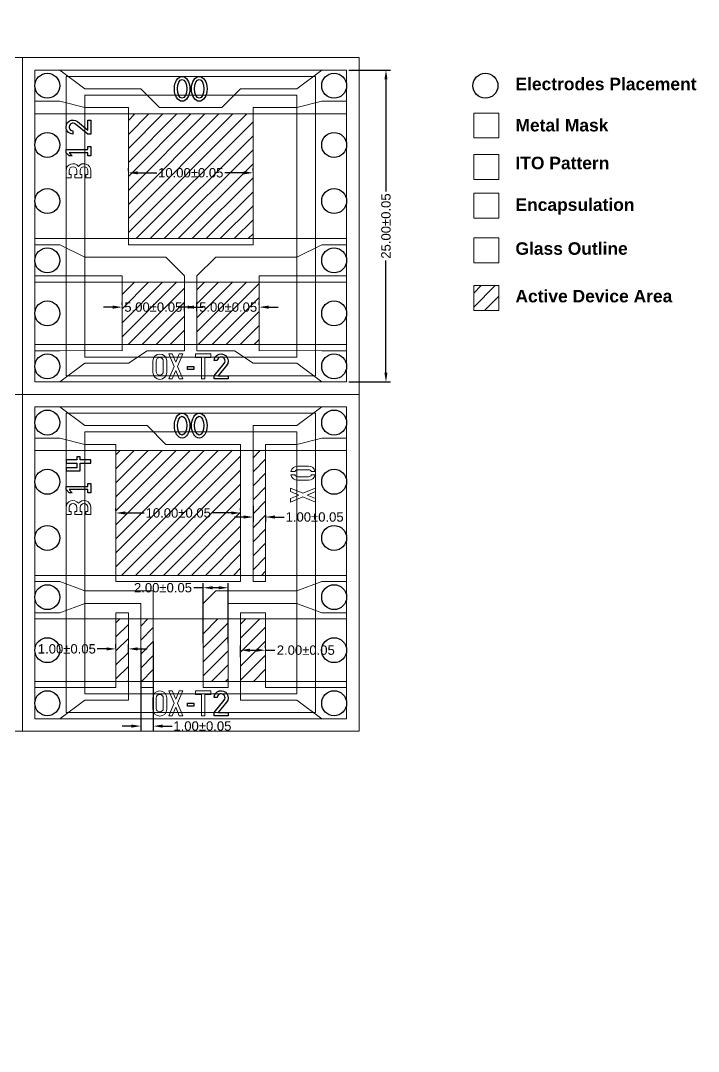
# Model space of a CAD drawing. Header units: millimetres. Extents: x -70 to 54, y -53 to 30.
# Drawn here: x -0.1 to 54.2, y -52.7 to 30 of the extents above; entities that cross this region are included whole.
import ezdxf

# ---------------------------------------------------------------- set-up
doc = ezdxf.new("R2010")
doc.units = ezdxf.units.MM
for name, color, linetype in [('Active Device Area', 171, 'Continuous'), ('Electrodes', 50, 'Continuous'), ('Encapsulation Can', 80, 'Continuous'), ('Encapsulation Dimensions', 92, 'Continuous'), ('Glass Dimensions', 9, 'Continuous'), ('Glass Edges', 7, 'Continuous'), ('ITO', 4, 'Continuous'), ('ITO Dimensions', 132, 'Continuous'), ('Metal Dimensions', 12, 'Continuous'), ('Metal Mask edges', 1, 'Continuous')]:
    doc.layers.add(name, color=color, linetype=linetype)
doc.layers.add('Electrodes Dimensions', color=52, linetype='Continuous', lineweight=25)
doc.styles.add('Arial_Bold', font='arialbd.ttf')
doc.styles.add('DIMTEXT', font='arial.ttf')
doc.dimstyles.get("Standard").update_dxf_attribs({"dimscale": 0.15, "dimtxt": 5, "dimasz": 5, "dimexe": 2.5, "dimexo": 1.25, "dimgap": 1.25, "dimtad": 0, "dimzin": 0, "dimdsep": 46, "dimtxsty": 'DIMTEXT', "dimsah": 1, "dimcen": 4, "dimazin": 0, "dimtol": 1, "dimtp": 0.05, "dimtm": 0.05, "dimtfac": 1, "dimtofl": 0, "dimtmove": 0, "dimatfit": 3, "dimfxl": 1, "dimtolj": 1, "dimtzin": 0, "dimarcsym": 0})
doc.dimstyles.new('STANDARD$0', dxfattribs={"dimscale": 0.15, "dimtxt": 5, "dimasz": 5, "dimexe": 2.5, "dimexo": 1.25, "dimgap": 1.25, "dimtad": 0, "dimzin": 0, "dimdsep": 46, "dimtxsty": 'DIMTEXT', "dimsah": 1, "dimcen": 4, "dimazin": 0, "dimtol": 1, "dimtp": 0.05, "dimtm": 0.05, "dimtfac": 1, "dimtofl": 0, "dimtmove": 0, "dimatfit": 3, "dimfxl": 1, "dimtolj": 1, "dimtzin": 0, "dimarcsym": 0})

# ---------------------------------------------------------------- blocks, each defined once
blk = doc.blocks.new('*D0')
at = {"layer": 'Metal Dimensions', "color": 0, "linetype": 'ByBlock', "lineweight": -2, "transparency": 16777216}
for p, q in [((8.5, 17.938), (8.5, 18.143)), ((9.25, 17.768), (10.775, 17.768)), ((17.75, 17.768), (16.225, 17.768)), ((18.5, 17.938), (18.5, 18.143))]:
    blk.add_line(p, q, dxfattribs=at)
at = {"layer": 'Metal Dimensions', "color": 0, "transparency": 16777216}
for points in [[(9.25, 17.893), (9.25, 17.643), (8.5, 17.768)], [(17.75, 17.643), (17.75, 17.893), (18.5, 17.768)]]:
    blk.add_solid(points, dxfattribs=at)
at = {"layer": 'Metal Dimensions', "color": 0, "lineweight": 0, "transparency": 16777216, "insert": (13.5, 17.768), "char_height": 0.75, "attachment_point": 5, "style": 'DIMTEXT'}
blk.add_mtext('\\A1;10.00%%p0.05', dxfattribs=at)
blk = doc.blocks.new('*D1')
at = {"layer": 'Metal Dimensions', "color": 0, "linetype": 'ByBlock', "lineweight": -2, "transparency": 16777216}
for p, q in [((7.25, 7), (6.5, 7)), ((8, 7.1875), (8, 7.375)), ((13, 6.6875), (13, 7.375)), ((13.75, 7), (14.5, 7))]:
    blk.add_line(p, q, dxfattribs=at)
at = {"layer": 'Metal Dimensions', "color": 0, "transparency": 16777216}
for points in [[(7.25, 6.875), (7.25, 7.125), (8, 7)], [(13.75, 7.125), (13.75, 6.875), (13, 7)]]:
    blk.add_solid(points, dxfattribs=at)
at = {"layer": 'Metal Dimensions', "color": 0, "lineweight": 0, "transparency": 16777216, "insert": (10.5, 7), "char_height": 0.75, "attachment_point": 5, "style": 'DIMTEXT'}
blk.add_mtext('\\A1;5.00%%p0.05', dxfattribs=at)
blk = doc.blocks.new('*D2')
at = {"layer": 'Metal Dimensions', "color": 0, "linetype": 'ByBlock', "lineweight": -2, "transparency": 16777216}
for p, q in [((13.25, 7), (12.5, 7)), ((14, 6.6875), (14, 7.375)), ((19, 7.1875), (19, 7.375)), ((19.75, 7), (20.5, 7))]:
    blk.add_line(p, q, dxfattribs=at)
at = {"layer": 'Metal Dimensions', "color": 0, "transparency": 16777216}
for points in [[(13.25, 6.875), (13.25, 7.125), (14, 7)], [(19.75, 7.125), (19.75, 6.875), (19, 7)]]:
    blk.add_solid(points, dxfattribs=at)
at = {"layer": 'Metal Dimensions', "color": 0, "lineweight": 0, "transparency": 16777216, "insert": (16.5, 7), "char_height": 0.75, "attachment_point": 5, "style": 'DIMTEXT'}
blk.add_mtext('\\A1;5.00%%p0.05', dxfattribs=at)
blk = doc.blocks.new('*D14')
at = {"layer": 'Metal Dimensions', "color": 0, "linetype": 'ByBlock', "lineweight": -2, "transparency": 16777216}
for p, q in [((6.75, -20.397), (6, -20.397)), ((7.5, -20.313), (7.5, -20.022)), ((8.5, -20.813), (8.5, -20.022)), ((9.25, -20.397), (10, -20.397))]:
    blk.add_line(p, q, dxfattribs=at)
at = {"layer": 'Metal Dimensions', "color": 0, "transparency": 16777216}
for points in [[(6.75, -20.522), (6.75, -20.272), (7.5, -20.397)], [(9.25, -20.272), (9.25, -20.522), (8.5, -20.397)]]:
    blk.add_solid(points, dxfattribs=at)
at = {"layer": 'Metal Dimensions', "color": 0, "lineweight": 0, "transparency": 16777216, "insert": (3.566, -20.397), "char_height": 0.75, "attachment_point": 5, "style": 'DIMTEXT'}
blk.add_mtext('\\A1;1.00%%p0.05', dxfattribs=at)
blk = doc.blocks.new('*D15')
at = {"layer": 'Metal Dimensions', "color": 0, "linetype": 'ByBlock', "lineweight": -2, "transparency": 16777216}
for p, q in [((10.5, -19.813), (10.5, -26.96)), ((9.5, -20.313), (9.5, -26.96)), ((8.75, -26.585), (8, -26.585)), ((11.25, -26.585), (12, -26.585))]:
    blk.add_line(p, q, dxfattribs=at)
at = {"layer": 'Metal Dimensions', "color": 0, "lineweight": 0, "transparency": 16777216}
for points in [[(8.75, -26.46), (8.75, -26.71), (9.5, -26.585)], [(11.25, -26.46), (11.25, -26.71), (10.5, -26.585)]]:
    blk.add_solid(points, dxfattribs=at)
at = {"layer": 'Metal Dimensions', "color": 0, "lineweight": 0, "transparency": 16777216, "insert": (14.436, -26.585), "char_height": 0.75, "attachment_point": 5, "style": 'DIMTEXT'}
blk.add_mtext('\\A1;1.00±0.05', dxfattribs=at)
blk = doc.blocks.new('*D16')
at = {"layer": 'Metal Dimensions', "color": 0, "linetype": 'ByBlock', "lineweight": -2, "transparency": 16777216}
for p, q in [((14.5, -15.496), (13.75, -15.496)), ((14.5, -19.938), (14.5, -15.121)), ((15.75, -15.496), (15.25, -15.496)), ((16.5, -19.938), (16.5, -15.121))]:
    blk.add_line(p, q, dxfattribs=at)
at = {"layer": 'Metal Dimensions', "color": 0, "transparency": 16777216}
for points in [[(15.25, -15.371), (15.25, -15.621), (14.5, -15.496)], [(15.75, -15.621), (15.75, -15.371), (16.5, -15.496)]]:
    blk.add_solid(points, dxfattribs=at)
at = {"layer": 'Metal Dimensions', "color": 0, "lineweight": 0, "transparency": 16777216, "insert": (11.275, -15.496), "char_height": 0.75, "attachment_point": 5, "style": 'DIMTEXT'}
blk.add_mtext('\\A1;2.00%%p0.05', dxfattribs=at)
blk = doc.blocks.new('*D17')
at = {"layer": 'Metal Dimensions', "color": 0, "linetype": 'ByBlock', "lineweight": -2, "transparency": 16777216}
for p, q in [((17.5, -21.0625), (17.5, -20.125)), ((18.25, -20.5), (18.75, -20.5)), ((19.5, -20.3125), (19.5, -20.125)), ((19.5, -20.5), (20.25, -20.5))]:
    blk.add_line(p, q, dxfattribs=at)
at = {"layer": 'Metal Dimensions', "color": 0, "transparency": 16777216}
for points in [[(18.25, -20.375), (18.25, -20.625), (17.5, -20.5)], [(18.75, -20.625), (18.75, -20.375), (19.5, -20.5)]]:
    blk.add_solid(points, dxfattribs=at)
at = {"layer": 'Metal Dimensions', "color": 0, "lineweight": 0, "transparency": 16777216, "insert": (22.725375, -20.5), "char_height": 0.75, "attachment_point": 5, "style": 'DIMTEXT'}
blk.add_mtext('\\A1;2.00%%p0.05', dxfattribs=at)
blk = doc.blocks.new('*D18')
at = {"layer": 'Metal Dimensions', "color": 0, "linetype": 'ByBlock', "lineweight": -2, "transparency": 16777216}
for p, q in [((18.5, -8.937), (18.5, -10.201)), ((17.75, -9.826), (17, -9.826)), ((19.5, -9.687), (19.5, -10.201)), ((20.25, -9.826), (21, -9.826))]:
    blk.add_line(p, q, dxfattribs=at)
at = {"layer": 'Metal Dimensions', "color": 0, "transparency": 16777216}
for points in [[(17.75, -9.951), (17.75, -9.701), (18.5, -9.826)], [(20.25, -9.701), (20.25, -9.951), (19.5, -9.826)]]:
    blk.add_solid(points, dxfattribs=at)
at = {"layer": 'Metal Dimensions', "color": 0, "lineweight": 0, "transparency": 16777216, "insert": (23.434, -9.826), "char_height": 0.75, "attachment_point": 5, "style": 'DIMTEXT'}
blk.add_mtext('\\A1;1.00%%p0.05', dxfattribs=at)
blk = doc.blocks.new('*D19')
at = {"layer": 'Metal Dimensions', "color": 0, "linetype": 'ByBlock', "lineweight": -2, "transparency": 16777216}
for p, q in [((7.5, -9.3125), (7.5, -9.125)), ((8.25, -9.5), (9.77525, -9.5)), ((16.75, -9.5), (15.22475, -9.5)), ((17.5, -9.3125), (17.5, -9.125))]:
    blk.add_line(p, q, dxfattribs=at)
at = {"layer": 'Metal Dimensions', "color": 0, "transparency": 16777216}
for points in [[(8.25, -9.375), (8.25, -9.625), (7.5, -9.5)], [(16.75, -9.625), (16.75, -9.375), (17.5, -9.5)]]:
    blk.add_solid(points, dxfattribs=at)
at = {"layer": 'Metal Dimensions', "color": 0, "lineweight": 0, "transparency": 16777216, "insert": (12.5, -9.5), "char_height": 0.75, "attachment_point": 5, "style": 'DIMTEXT'}
blk.add_mtext('\\A1;10.00%%p0.05', dxfattribs=at)
blk = doc.blocks.new('*D33')
at = {"layer": 'Glass Dimensions', "color": 0, "linetype": 'ByBlock', "lineweight": -2, "transparency": 16777216}
for p, q in [((26.187, 26), (29.53, 26)), ((29.155, 25.25), (29.155, 16.269)), ((29.155, 1.75), (29.155, 10.731)), ((26.187, 1), (29.53, 1))]:
    blk.add_line(p, q, dxfattribs=at)
at = {"layer": 'Glass Dimensions', "color": 0, "lineweight": 0, "transparency": 16777216}
for points in [[(29.03, 25.25), (29.28, 25.25), (29.155, 26)], [(29.03, 1.75), (29.28, 1.75), (29.155, 1)]]:
    blk.add_solid(points, dxfattribs=at)
at = {"layer": 'Glass Dimensions', "color": 0, "lineweight": 0, "transparency": 16777216, "insert": (29.155, 13.5), "char_height": 0.75, "attachment_point": 5, "rotation": 90, "style": 'DIMTEXT'}
blk.add_mtext('\\A1;25.00±0.05', dxfattribs=at)

msp = doc.modelspace()

# ---------------------------------------------------------------- hatches: boundary and pattern name
at = {"layer": 'Active Device Area', "lineweight": 0}
h = msp.add_hatch(dxfattribs=at)
h.set_pattern_fill('ANSI31', color=256, scale=0.25)
h.paths.add_polyline_path([(-6, 22.5), (-21, 22.5), (-21, 12.514), (-6, 12.514)])
h.paths.add_polyline_path([(18.5, 22.5), (8.5, 22.5), (8.5, 12.5), (18.5, 12.5)])
h.paths.add_polyline_path([(-6, 9), (-21, 9), (-21, 4), (-6, 4)])
h.paths.add_polyline_path([(-10, -4.5), (-20, -4.5), (-20, -14.5), (-10, -14.5)])
h.paths.add_polyline_path([(-7, -4.5), (-8.5, -4.5), (-8.5, -14.5), (-7, -14.5)])
h.paths.add_polyline_path([(17.5, -4.5), (7.5, -4.5), (7.5, -14.5), (17.5, -14.5)])
h.paths.add_polyline_path([(19.5, -4.5), (18.5, -4.5), (18.5, -14.5), (19.5, -14.5)])
h.paths.add_polyline_path([(-18, -18), (-21, -18), (-21, -23), (-18, -23)])
h.paths.add_polyline_path([(-14, -18), (-17, -18), (-17, -23), (-14, -23)])
h.paths.add_polyline_path([(-10, -18), (-13, -18), (-13, -23), (-10, -23)])
h.paths.add_polyline_path([(-6, -18), (-9, -18), (-9, -23), (-6, -23)])
h.paths.add_polyline_path([(8.5, -18), (7.5, -18), (7.5, -23), (8.5, -23)])
h.paths.add_polyline_path([(10.5, -18), (9.5, -18), (9.5, -23), (10.5, -23)])
h.paths.add_polyline_path([(16.5, -18), (14.5, -18), (14.5, -23), (16.5, -23)])
h.paths.add_polyline_path([(19.5, -18), (17.5, -18), (17.5, -23), (19.5, -23)])
h = msp.add_hatch(dxfattribs=at)
h.set_pattern_fill('ANSI31', color=256, scale=0.25)
h.paths.add_polyline_path([(13, 9), (8, 9), (8, 4), (13, 4)])
h.paths.add_polyline_path([(19, 9), (14, 9), (14, 4), (19, 4)])
h.paths.add_polyline_path([(7.985, 6.222), (13.013, 6.222), (13.013, 7.767), (7.985, 7.767)], flags=9)
h.paths.add_polyline_path([(13.985, 6.222), (19.013, 6.222), (19.013, 7.767), (13.985, 7.767)], flags=9)
h = msp.add_hatch(dxfattribs=at)
h.set_pattern_fill('ANSI31', color=256, scale=0.25)
h.paths.add_polyline_path([(38.195, 8.735), (36.195, 8.735), (36.195, 6.735), (38.195, 6.735)])
at = {"layer": 'Glass Dimensions', "lineweight": 0}
h = msp.add_hatch(dxfattribs=at)
h.set_pattern_fill('ANSI31', color=256, scale=0.25)
h.paths.add_polyline_path([(10.658, 16.99), (16.27, 16.99), (16.27, 18.536), (10.658, 18.536)], flags=9)
h.paths.add_polyline_path([(7.985, 6.222), (13.013, 6.222), (13.013, 7.767), (7.985, 7.767)], flags=9)
h.paths.add_polyline_path([(13.985, 6.222), (19.013, 6.222), (19.013, 7.767), (13.985, 7.767)], flags=9)
h.paths.add_polyline_path([(-7.774, 14.658), (-7.774, 20.27), (-9.319, 20.27), (-9.319, 14.658)], flags=9)
h.paths.add_polyline_path([(-7.832, 5.296), (-7.832, 7.71), (-9.377, 7.71), (-9.377, 5.296)], flags=9)
h.paths.add_polyline_path([(-16.342, 16.722), (-10.73, 16.722), (-10.73, 18.267), (-16.342, 18.267)], flags=9)
h.paths.add_polyline_path([(-16.342, 5.722), (-10.73, 5.722), (-10.73, 7.267), (-16.342, 7.267)], flags=9)
h.paths.add_polyline_path([(-17.842, -10.364), (-12.23, -10.364), (-12.23, -8.818), (-17.842, -8.818)], flags=9)
h.paths.add_polyline_path([(-26.734, -21.278), (-21.705, -21.278), (-21.705, -19.732), (-26.734, -19.732)], flags=9)
h.paths.add_polyline_path([(-13.294, -27.314), (-8.266, -27.314), (-8.266, -25.769), (-13.294, -25.769)], flags=9)
h.paths.add_polyline_path([(-18.734, -16.082), (-13.705, -16.082), (-13.705, -14.536), (-18.734, -14.536)], flags=9)
h.paths.add_polyline_path([(-5.297, -21.278), (-0.268, -21.278), (-0.268, -19.732), (-5.297, -19.732)], flags=9)
h.paths.add_polyline_path([(-5.617, -10.278), (-0.588, -10.278), (-0.588, -8.733), (-5.617, -8.733)], flags=9)
h.paths.add_polyline_path([(1.016, -21.175), (6.044, -21.175), (6.044, -19.63), (1.016, -19.63)], flags=9)
h.paths.add_polyline_path([(11.886, -27.364), (16.914, -27.364), (16.914, -25.818), (11.886, -25.818)], flags=9)
h.paths.add_polyline_path([(8.766, -16.274), (13.794, -16.274), (13.794, -14.728), (8.766, -14.728)], flags=9)
h.paths.add_polyline_path([(20.217, -21.278), (25.245, -21.278), (25.245, -19.733), (20.217, -19.733)], flags=9)
h.paths.add_polyline_path([(20.883, -10.604), (25.912, -10.604), (25.912, -9.058), (20.883, -9.058)], flags=9)
h.paths.add_polyline_path([(9.658, -10.278), (15.27, -10.278), (15.27, -8.733), (9.658, -8.733)], flags=9)
h.paths.add_polyline_path([(-27.499, 21.182), (-27.499, 23.596), (-29.044, 23.596), (-29.044, 21.182)], flags=9)
h.paths.add_polyline_path([(-29.367, 16.561), (-29.367, 18.975), (-30.913, 18.975), (-30.913, 16.561)], flags=9)
h.paths.add_polyline_path([(-27.499, 11.932), (-27.499, 14.346), (-29.044, 14.346), (-29.044, 11.932)], flags=9)
h.paths.add_polyline_path([(-29.367, 7.432), (-29.367, 9.846), (-30.913, 9.846), (-30.913, 7.432)], flags=9)
h.paths.add_polyline_path([(-27.499, 3.182), (-27.499, 5.596), (-29.044, 5.596), (-29.044, 3.182)], flags=9)
h.paths.add_polyline_path([(-31.96, 16.763), (-31.96, 21.792), (-33.505, 21.792), (-33.505, 16.763)], flags=9)
h.paths.add_polyline_path([(-29.368, -4.737), (-29.368, 0.292), (-30.913, 0.292), (-30.913, -4.737)], flags=9)
h.paths.add_polyline_path([(-31.96, 3.263), (-31.96, 8.292), (-33.505, 8.292), (-33.505, 3.263)], flags=9)
h.paths.add_polyline_path([(-16.3, 28.424), (-10.689, 28.424), (-10.689, 29.969), (-16.3, 29.969)], flags=9)
h.paths.add_polyline_path([(29.933, 10.7), (29.933, 16.311), (28.388, 16.311), (28.388, 10.7)], flags=9)
h.paths.add_polyline_path([(39.222, 10.635), (48.727, 10.635), (48.727, 12.696), (39.222, 12.696)], flags=9)
h.paths.add_polyline_path([(39.187, 14.168), (49.235, 14.168), (49.235, 16.228), (39.187, 16.228)], flags=9)
h.paths.add_polyline_path([(39.193, 17.493), (47.222, 17.493), (47.222, 19.554), (39.193, 19.554)], flags=9)
h.paths.add_polyline_path([(39.19, 20.54), (47.143, 20.54), (47.143, 22.601), (39.19, 22.601)], flags=9)
h.paths.add_polyline_path([(39.187, 23.844), (54.207, 23.844), (54.207, 25.905), (39.187, 25.905)], flags=9)
h.paths.add_polyline_path([(-69.955, -52.662), (-0.82, -52.662), (-0.82, -50.695), (-69.955, -50.695)], flags=9)
h.paths.add_polyline_path([(-70.233, -49.62), (-44.204, -49.62), (-44.204, -47.291), (-70.233, -47.291)], flags=9)
h.paths.add_polyline_path([(-70.358, -46.836), (3.451, -46.836), (3.451, -44.54), (-70.358, -44.54)], flags=9)
h.paths.add_polyline_path([(-69.942, -42.987), (14.114, -42.987), (14.114, -40.037), (-69.942, -40.037)], flags=9)

# ---------------------------------------------------------------- linework, layer by layer
at = {"layer": 'Active Device Area', "lineweight": 0}
for points in [[(8.5, 22.5), (18.5, 22.5), (18.5, 12.5), (8.5, 12.5)], [(8, 9), (13, 9), (13, 4), (8, 4)], [(14, 9), (19, 9), (19, 4), (14, 4)], [(36.195, 8.735), (38.195, 8.735), (38.195, 6.735), (36.195, 6.735)], [(7.5, -4.5), (17.5, -4.5), (17.5, -14.5), (7.5, -14.5)]]:
    msp.add_lwpolyline(points, close=True, dxfattribs=at)
at = {"layer": 'Electrodes'}
for centre in [(2, 24.75), (25, 24.75), (37.133, 24.75), (2, 20), (25, 20), (2, 15.5), (25, 15.5), (2, 10.75), (25, 10.75), (2, 6.5), (25, 6.5), (2, 2.25), (25, 2.25), (2, -2.25), (25, -2.25), (2, -7), (25, -7), (2, -11.5), (25, -11.5), (2, -16.25), (25, -16.25), (2, -20.5), (25, -20.5), (2, -24.75), (25, -24.75)]:
    msp.add_circle(centre, 1, dxfattribs=at)
at = {"layer": 'Encapsulation Can', "linetype": 'Continuous', "lineweight": 0}
for p, q in [((5, 24, 0.55), (5, 24)), ((22, 24, 0.55), (22, 24)), ((5, 3, 0.55), (5, 3)), ((22, 3, 0.55), (22, 3)), ((23.5, -1.5, 0.55), (23.5, -1.5, -0.55)), ((5, -3, 0.55), (5, -3)), ((22, -3, 0.55), (22, -3)), ((5, -24, 0.55), (5, -24)), ((22, -24, 0.55), (22, -24)), ((23.5, -25.5, 0.55), (23.5, -25.5, -0.55))]:
    msp.add_line(p, q, dxfattribs=at)
at = {"layer": 'Encapsulation Can', "linetype": 'Continuous', "lineweight": 0, "flags": 128}
for points in [[(3.5, 25.5), (23.5, 25.5), (23.5, 1.5), (3.5, 1.5)], [(3.5, 25.5), (23.5, 25.5), (23.5, 1.5), (3.5, 1.5)], [(5, 24), (22, 24), (22, 3), (5, 3)], [(5, 24), (22, 24), (22, 3), (5, 3)], [(3.5, -1.5), (23.5, -1.5), (23.5, -25.5), (3.5, -25.5)], [(3.5, -1.5), (23.5, -1.5), (23.5, -25.5), (3.5, -25.5)], [(5, -3), (22, -3), (22, -24), (5, -24)], [(5, -3), (22, -3), (22, -24), (5, -24)]]:
    msp.add_lwpolyline(points, close=True, dxfattribs=at)
at = {"layer": 'Encapsulation Can', "lineweight": 0}
msp.add_lwpolyline([(36.195, 14.127), (38.195, 14.127), (38.195, 16.127), (36.195, 16.127)], close=True, dxfattribs=at)
at = {"layer": 'Glass Edges', "linetype": 'Continuous', "lineweight": 0, "flags": 128}
for points in [[(1, 26), (26, 26), (26, 1), (1, 1)], [(1, -1), (26, -1), (26, -26), (1, -26)]]:
    msp.add_lwpolyline(points, close=True, dxfattribs=at)
at = {"layer": 'Glass Edges', "lineweight": 0}
msp.add_lwpolyline([(36.195, 12.55), (38.195, 12.55), (38.195, 10.55), (36.195, 10.55)], close=True, dxfattribs=at)
at = {"layer": 'ITO', "linetype": 'Continuous', "lineweight": 0, "flags": 128}
for points in [[(1, 22.5), (26, 22.5), (26, 12.5), (1, 12.5), (1, 22.5)], [(1, 9), (1, 4), (26, 4), (26, 9), (1, 9)], [(1, -4.5), (26, -4.5), (26, -14.5), (1, -14.5), (1, -4.5)], [(1, -18), (1, -23), (26, -23), (26, -18), (1, -18)]]:
    msp.add_lwpolyline(points, dxfattribs=at)
at = {"layer": 'ITO', "lineweight": 0}
for points in [[(36.195, 19.232), (38.195, 19.232), (38.195, 17.232), (36.195, 17.232)], [(11.739, 1.25), (12.161, 2.25), (11.739, 3.25), (12.02, 3.25), (12.301, 2.584), (12.584, 3.25), (12.864, 3.25), (12.442, 2.25), (12.864, 1.25), (12.584, 1.25), (12.301, 1.919), (12.02, 1.25), (11.739, 1.25)], [(11.739, 3.25), (12.02, 3.25), (12.301, 2.584), (12.584, 3.25), (12.864, 3.25), (12.442, 2.25), (12.864, 1.25), (12.584, 1.25), (12.301, 1.919), (12.02, 1.25), (11.739, 1.25), (12.161, 2.25), (11.739, 3.25)], [(13.874, 3.25), (15.124, 3.25), (15.124, 2.959), (14.624, 2.959), (14.624, 1.25), (14.374, 1.25), (14.374, 2.959), (13.874, 2.959), (13.874, 3.25)], [(11.739, -25.75), (12.161, -24.75), (11.739, -23.75), (12.02, -23.75), (12.301, -24.416), (12.584, -23.75), (12.864, -23.75), (12.442, -24.75), (12.864, -25.75), (12.584, -25.75), (12.301, -25.081), (12.02, -25.75), (11.739, -25.75)], [(11.739, -23.75), (12.02, -23.75), (12.301, -24.416), (12.584, -23.75), (12.864, -23.75), (12.442, -24.75), (12.864, -25.75), (12.584, -25.75), (12.301, -25.081), (12.02, -25.75), (11.739, -25.75), (12.161, -24.75), (11.739, -23.75)], [(13.874, -23.75), (15.124, -23.75), (15.124, -24.041), (14.624, -24.041), (14.624, -25.75), (14.374, -25.75), (14.374, -24.041), (13.874, -24.041), (13.874, -23.75)]]:
    msp.add_lwpolyline(points, close=True, dxfattribs=at)
for points in [[(10.458, 2.678), (10.458, 1.775, 1), (11.583, 1.775), (11.583, 2.678, 1), (10.458, 2.678)], [(10.739, 2.678), (10.739, 1.834, 1), (11.302, 1.834), (11.302, 2.678, 1), (10.739, 2.678)], [(10.458, -24.322), (10.458, -25.225, 1), (11.583, -25.225), (11.583, -24.322, 1), (10.458, -24.322)], [(10.739, -24.322), (10.739, -25.166, 1), (11.302, -25.166), (11.302, -24.322, 1), (10.739, -24.322)]]:
    msp.add_lwpolyline(points, format="xyb", close=True, dxfattribs=at)
at = {"layer": 'ITO', "linetype": 'Continuous', "lineweight": -2, "flags": 128}
for points in [[(15.374, 2.711, -1.385982), (16.373, 2.332), (15.694, 1.498), (16.5, 1.498), (16.5, 1.25), (15.374, 1.25), (15.374, 1.498), (16.18, 2.489, 1.359759), (15.624, 2.711), (15.374, 2.711)], [(15.374, -24.289, -1.385982), (16.373, -24.668), (15.694, -25.502), (16.5, -25.502), (16.5, -25.75), (15.374, -25.75), (15.374, -25.502), (16.18, -24.511, 1.359759), (15.624, -24.289), (15.374, -24.289)]]:
    msp.add_lwpolyline(points, format="xyb", dxfattribs=at)
for points in [[(13.25, 2.25), (13.75, 2.25), (13.75, 2), (13.25, 2)], [(13.25, -24.75), (13.75, -24.75), (13.75, -25), (13.25, -25)]]:
    msp.add_lwpolyline(points, close=True, dxfattribs=at)
at = {"layer": 'ITO', "linetype": 'Continuous', "lineweight": -2}
for centre, major_axis, ratio in [((12.812, 24.5), (0, 1), 0.625), ((12.812, 24.5), (0, 0.75), 0.5), ((14.187, 24.5), (0, 1), 0.625), ((14.187, 24.5), (0, 0.75), 0.5), ((12.812, -2.5), (0, 1), 0.625), ((14.187, -2.5), (0, 1), 0.625), ((12.812, -2.5), (0, 0.75), 0.5), ((14.187, -2.5), (0, 0.75), 0.5)]:
    msp.add_ellipse(centre, major_axis=major_axis, ratio=ratio, dxfattribs=at)
at = {"layer": 'Metal Mask edges', "lineweight": 0}
for p, q in [((3, -1), (5, -2.5)), ((5, -2.5), (10, -2.5)), ((10, -2.5), (11.5, -4)), ((5, -4), (3, -3.5)), ((7.5, -4), (5, -4)), ((7.5, -15), (7.5, -4)), ((11.5, -4), (17.5, -4)), ((17.5, -4), (17.5, -15)), ((21.519, -6.173), (21.85, -6.173)), ((21.851, -6.454), (21.519, -6.454)), ((23.482, -6.173), (23.181, -6.173)), ((23.181, -6.454), (23.482, -6.454)), ((17.5, -15), (7.5, -15))]:
    msp.add_line(p, q, dxfattribs=at)
at = {"layer": 'Metal Mask edges', "linetype": 'Continuous', "lineweight": 0, "flags": 128}
for points in [[(-27, 27), (0, 27), (0, 0), (-27, 0)], [(0, 27), (27, 27), (27, 0), (0, 0)], [(0, -27), (-27, -27), (-27, 0), (0, 0)], [(27, 0), (0, 0), (0, -27), (27, -27)]]:
    msp.add_lwpolyline(points, close=True, dxfattribs=at)
at = {"layer": 'Metal Mask edges', "lineweight": 0, "flags": 128}
for points in [[(1, 26), (3, 26), (5, 24.5), (9.5, 24.5), (11, 23), (16, 23), (17.5, 24.5), (22, 24.5), (24, 26), (26, 26), (26, 23.5), (24, 23.5), (22, 23), (18.5, 23), (18.5, 12), (8.5, 12), (8.5, 23), (5, 23), (3, 23.5), (1, 23.5), (1, 26)], [(1, 12), (3, 12), (5, 11), (11.5, 11), (13, 9.5), (13, 3.5), (10, 3.5), (8.5, 2.5), (5, 2.5), (3, 1), (1, 1), (1, 3.5), (3, 3.5), (5, 3.52), (8, 3.5), (8, 9.5), (1, 9.5), (1, 12)], [(26, 12), (24, 12), (22, 11), (15.5, 11), (14, 9.5), (14, 3.5), (17, 3.5), (18.5, 2.5), (22, 2.5), (24, 1), (26, 1), (26, 3.5), (24, 3.5), (22, 3.52), (19, 3.5), (19, 9.5), (26, 9.5), (26, 12)], [(26, -1), (24, -1), (22, -2.5), (18.5, -2.5), (18.5, -15), (19.5, -15), (19.5, -4), (22, -4), (24, -3.5), (26, -3.5), (26, -1)], [(1, -15), (3, -15), (5, -15.75), (10.5, -15.75), (10.5, -23.5), (9.5, -23.5), (9.5, -16.75), (5, -16.75), (3, -17.5), (1, -17.5), (1, -15)], [(26, -15), (24, -15), (22, -15.75), (15.5, -15.75), (14.5, -16.75), (14.5, -23.5), (16.5, -23.5), (16.5, -16.75), (22, -16.75), (24, -17.5), (26, -17.5), (26, -15)], [(1, -23.5), (3, -23.5), (5, -23.5), (7.5, -23.5), (7.5, -17.5), (8.5, -17.5), (8.5, -24.5), (5, -24.5), (3, -26), (1, -26), (1, -24)], [(26, -26), (24, -26), (22, -24.5), (18.5, -24.5), (17.5, -24.5), (17.5, -17.5), (19.5, -17.5), (19.5, -23.5), (22, -23.5), (24, -23.5), (26, -23.5), (26, -26)]]:
    msp.add_lwpolyline(points, dxfattribs=at)
at = {"layer": 'Metal Mask edges', "lineweight": 0}
for points in [[(36.195, 20.559), (38.195, 20.559), (38.195, 22.559), (36.195, 22.559)], [(21.5, -7.5), (22.5, -7.922), (23.5, -7.5), (23.5, -7.781), (22.833, -8.063), (23.5, -8.345), (23.5, -8.625), (22.5, -8.203), (21.5, -8.625), (21.5, -8.345), (22.169, -8.063), (21.5, -7.781), (21.5, -7.5)]]:
    msp.add_lwpolyline(points, close=True, dxfattribs=at)
at = {"layer": 'Metal Mask edges', "linetype": 'Continuous', "lineweight": -2, "flags": 128}
msp.add_lwpolyline([(4.039, 20.875, -1.385982), (4.419, 21.874), (5.252, 21.195), (5.252, 22), (5.5, 22), (5.5, 20.875), (5.252, 20.875), (4.261, 21.681, 1.359759), (4.039, 21.125), (4.039, 20.875)], format="xyb", dxfattribs=at)
at = {"layer": 'Metal Mask edges', "lineweight": -2, "flags": 128}
for points in [[(5.5, 19.125), (5.25, 19.125), (5.25, 19.375), (3.75, 19.375), (4, 19.125), (3.75, 19.125), (3.5, 19.375), (3.5, 19.625), (5.25, 19.625), (5.25, 19.875), (5.5, 19.875), (5.5, 19.125)], [(5.5, -7.875), (5.25, -7.875), (5.25, -7.625), (3.75, -7.625), (4, -7.875), (3.75, -7.875), (3.5, -7.625), (3.5, -7.375), (5.25, -7.375), (5.25, -7.125), (5.5, -7.125), (5.5, -7.875)]]:
    msp.add_lwpolyline(points, dxfattribs=at)
at = {"layer": 'Metal Mask edges', "lineweight": 0}
for points in [[(3.5, 17.375), (3.5, 17.938, -0.715032), (4.5, 18.285, -0.71091), (5.5, 17.944), (5.5, 17.375), (5.094, 17.375), (5.094, 17.625), (5.25, 17.625), (5.25, 17.938, 1), (4.625, 17.938), (4.625, 17.625), (4.781, 17.625), (4.781, 17.375), (4.219, 17.375), (4.219, 17.625), (4.375, 17.625), (4.375, 17.938, 1), (3.75, 17.938), (3.75, 17.625), (3.906, 17.625), (3.906, 17.375)], [(3.5, -9.625), (3.5, -9.062, -0.715032), (4.5, -8.715, -0.71091), (5.5, -9.056), (5.5, -9.625), (5.094, -9.625), (5.094, -9.375), (5.25, -9.375), (5.25, -9.062, 1), (4.625, -9.062), (4.625, -9.375), (4.781, -9.375), (4.781, -9.625), (4.219, -9.625), (4.219, -9.375), (4.375, -9.375), (4.375, -9.062, 1), (3.75, -9.062), (3.75, -9.375), (3.906, -9.375), (3.906, -9.625)]]:
    msp.add_lwpolyline(points, format="xyb", close=True, dxfattribs=at)
msp.add_lwpolyline([(3, -3.5), (1, -3.5), (1, -1), (3, -1)], dxfattribs=at)
at = {"layer": 'Metal Mask edges', "linetype": 'Continuous', "lineweight": -2, "flags": 128}
msp.add_lwpolyline([(3.5, -6.125), (4.626, -6.125), (4.626, -5.499), (5.5, -5.499), (5.5, -5.249), (4.626, -5.249), (4.626, -4.999), (4.376, -4.999), (4.376, -5.249), (3.5, -5.249), (3.5, -5.499), (4.376, -5.499), (4.376, -5.875), (3.5, -5.875), (3.5, -6.125)], dxfattribs=at)
at = {"layer": 'Metal Mask edges', "lineweight": 0}
for points in [[(21.519, -6.173, -0.357172), (22.094, -5.75), (22.937, -5.75, -0.342334), (23.482, -6.173, -0.342334)], [(23.482, -6.454, -0.341663), (22.937, -6.875), (22.094, -6.875, -0.356496), (21.519, -6.454)], [(21.85, -6.173, -0.268669), (22.094, -6.031), (22.937, -6.031, -0.268669), (23.181, -6.173, -0.268669)], [(23.181, -6.454, -0.267229), (22.937, -6.594), (22.094, -6.594, -0.267229), (21.851, -6.454)]]:
    msp.add_lwpolyline(points, format="xyb", dxfattribs=at)

# ---------------------------------------------------------------- texts
at = {"layer": 'Active Device Area', "lineweight": 0, "insert": (39.538, 8.383), "char_height": 1, "attachment_point": 1, "style": 'Arial_Bold'}
msp.add_mtext_dynamic_manual_height_columns('Active Device Area', width=15.13509, gutter_width=3.125, heights=[0], dxfattribs=at)
at = {"layer": 'Electrodes Dimensions', "lineweight": 0, "insert": (39.538, 25.39), "char_height": 1, "attachment_point": 1, "style": 'Arial_Bold'}
msp.add_mtext_dynamic_manual_height_columns('Electrodes Placement', width=15.66306, gutter_width=3.125, heights=[1.452], dxfattribs=at)
at = {"layer": 'Encapsulation Dimensions', "lineweight": 0, "insert": (39.538, 15.714), "char_height": 1, "attachment_point": 1, "style": 'Arial_Bold'}
msp.add_mtext_dynamic_manual_height_columns('Encapsulation', width=12.31926, gutter_width=3.125, heights=[0], dxfattribs=at)
at = {"layer": 'Glass Dimensions', "lineweight": 0, "insert": (39.538, 12.198), "char_height": 1, "attachment_point": 1, "style": 'Arial_Bold'}
msp.add_mtext_dynamic_manual_height_columns('Glass Outline', width=15.13509, gutter_width=3.125, heights=[0], dxfattribs=at)
at = {"layer": 'ITO Dimensions', "lineweight": 0, "insert": (39.538, 19.056), "char_height": 1, "attachment_point": 1, "style": 'Arial_Bold'}
msp.add_mtext_dynamic_manual_height_columns('ITO Pattern', width=10.38338, gutter_width=3.125, heights=[0], dxfattribs=at)
at = {"layer": 'Metal Dimensions', "lineweight": 0, "insert": (39.538, 22.086), "char_height": 1, "attachment_point": 1, "style": 'Arial_Bold'}
msp.add_mtext_dynamic_manual_height_columns('Metal Mask', width=15.66306, gutter_width=3.125, heights=[0], dxfattribs=at)

# ---------------------------------------------------------------- dimensions: what is measured, and where the dimension line sits
at = {"layer": 'Glass Dimensions', "lineweight": 0}
dim = msp.add_linear_dim(base=(29.155, 1), p1=(26, 26), p2=(26, 1), angle=90, dimstyle='STANDARD$0', dxfattribs=at)
dim.commit()
dim.dimension.update_dxf_attribs({"geometry": '*D33', "text_midpoint": (29.155, 13.5)})
at = {"layer": 'Metal Dimensions', "lineweight": 0}
for base, p1, p2, picture, middle in [((18.5, 17.768), (8.5, 17.75), (18.5, 17.75), '*D0', (13.5, 17.768)), ((8, 7), (13, 6.5), (8, 7), '*D1', (10.5, 7)), ((19, 7), (14, 6.5), (19, 7), '*D2', (16.5, 7)), ((7.5, -9.5), (17.5, -9.5), (7.5, -9.5), '*D19', (12.5, -9.5)), ((19.5, -9.826), (18.5, -8.75), (19.5, -9.5), '*D18', (23.434, -9.826)), ((14.5, -15.496), (16.5, -20.125), (14.5, -20.125), '*D16', (11.275, -15.496)), ((7.5, -20.397), (8.5, -21), (7.5, -20.5), '*D14', (3.566, -20.397)), ((19.5, -20.5), (17.5, -21.25), (19.5, -20.5), '*D17', (22.725, -20.5))]:
    dim = msp.add_linear_dim(base=base, p1=p1, p2=p2, dimstyle='STANDARD', override={"dimtxsty": 'DIMTEXT'}, dxfattribs=at)
    dim.commit()
    dim.dimension.update_dxf_attribs({"geometry": picture, "text_midpoint": middle})
dim = msp.add_linear_dim(base=(10.5, -26.585), p1=(9.5, -20.125), p2=(10.5, -19.625), dimstyle='STANDARD', dxfattribs=at)
dim.commit()
dim.dimension.update_dxf_attribs({"geometry": '*D15', "text_midpoint": (14.436, -26.585)})

doc.saveas('drawing.dxf')
